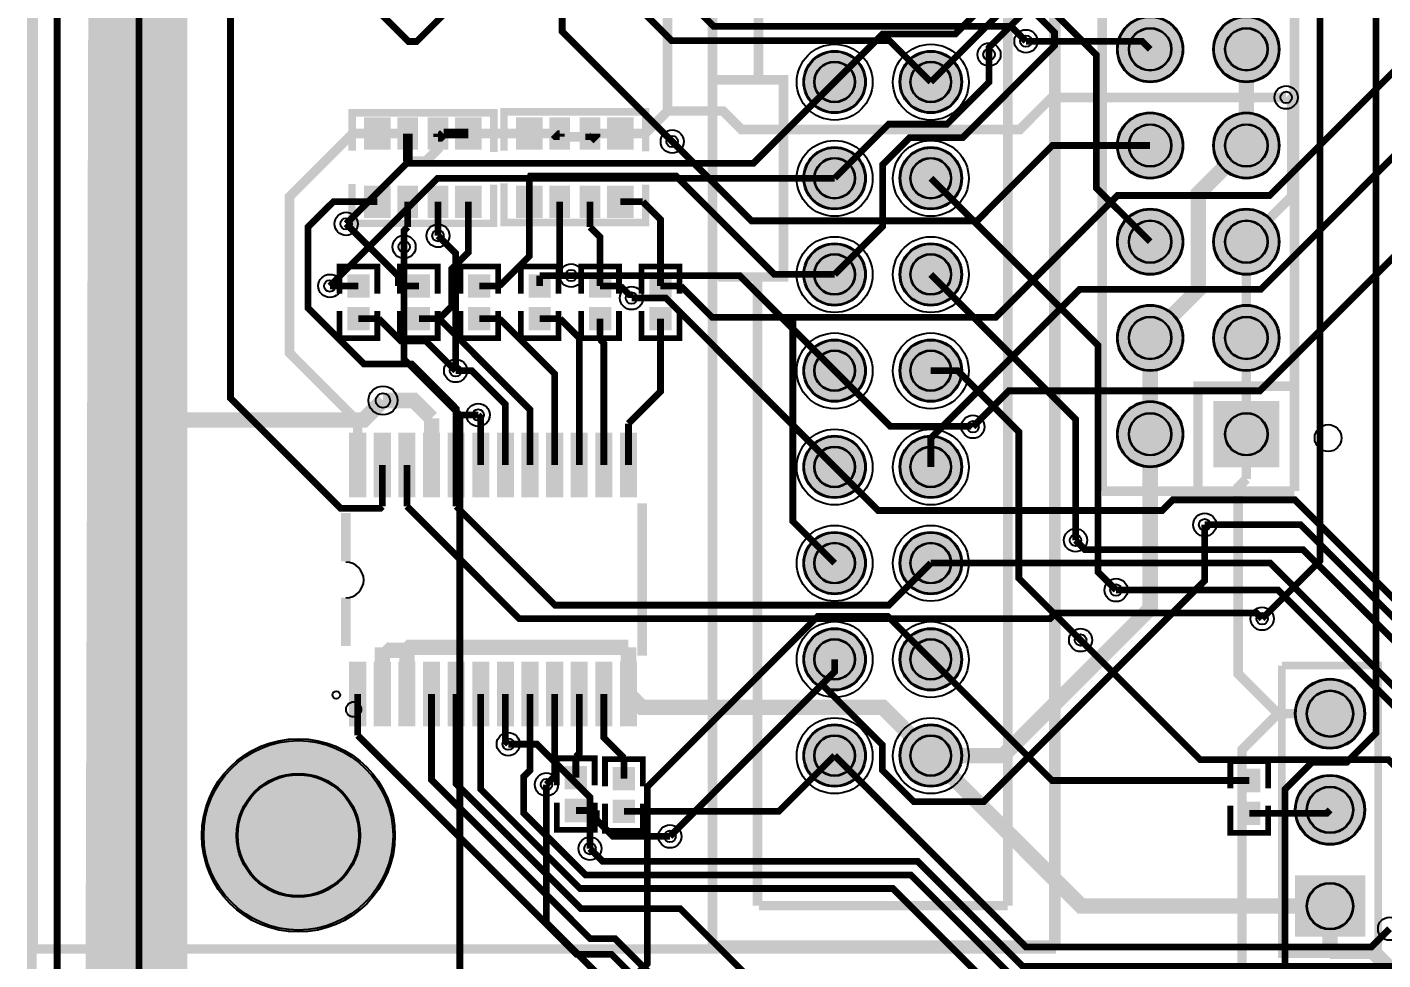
# Model space of a CAD drawing. Header units: millimetres. Extents: x 0 to 210, y -1 to 136.
# Drawn here: x -0.21 to 35.58, y 34.92 to 59.54 of the extents above; entities that cross this region are included whole.
import ezdxf

# ---------------------------------------------------------------- set-up
doc = ezdxf.new("R2010")
doc.units = ezdxf.units.MM
for name, color, linetype, true_color in [('BoardOutLine', 7, 'Continuous', 0xff00ff), ('BottomLayer', 7, 'Continuous', 0x0000ff), ('BottomSolderMaskLayer', 7, 'Continuous', 0xaa00ff), ('Document', 7, 'Continuous', 0xffffff), ('Hole', 7, 'Continuous', 0x222222), ('Multi-Layer', 7, 'Continuous', 0xc0c0c0), ('TopLayer', 7, 'Continuous', 0xff0000), ('TopPasteMaskLayer', 7, 'Continuous', 0x808080), ('TopSilkLayer', 7, 'Continuous', 0xffcc00), ('TopSolderMaskLayer', 7, 'Continuous', 0x800080)]:
    doc.layers.add(name, color=color, linetype=linetype, true_color=true_color)

msp = doc.modelspace()

# ---------------------------------------------------------------- hatches: boundary and pattern name
at = {"layer": 'BottomSolderMaskLayer'}
for points in [[(28.563, 58.953, 1), (30.314, 58.953, 1)], [(31.103, 58.953, 1), (32.854, 58.953, 1)], [(20.282, 58.09, 1), (21.933, 58.09, 1)], [(22.822, 58.09, 1), (24.473, 58.09, 1)], [(28.563, 56.413, 1), (30.314, 56.413, 1)], [(31.103, 56.413, 1), (32.854, 56.413, 1)], [(20.282, 55.55, 1), (21.933, 55.55, 1)], [(22.822, 55.55, 1), (24.473, 55.55, 1)], [(28.563, 53.873, 1), (30.314, 53.873, 1)], [(31.103, 53.873, 1), (32.854, 53.873, 1)], [(20.282, 53.01, 1), (21.933, 53.01, 1)], [(22.822, 53.01, 1), (24.473, 53.01, 1)], [(28.563, 51.333, 1), (30.314, 51.333, 1)], [(31.103, 51.333, 1), (32.854, 51.333, 1)], [(20.282, 50.47, 1), (21.933, 50.47, 1)], [(22.822, 50.47, 1), (24.473, 50.47, 1)], [(28.563, 48.793, 1), (30.314, 48.793, 1)], [(31.103, 47.918), (31.103, 49.669), (32.854, 49.669), (32.854, 47.918)], [(20.282, 47.93, 1), (21.933, 47.93, 1)], [(22.822, 47.93, 1), (24.473, 47.93, 1)], [(20.282, 45.39, 1), (21.933, 45.39, 1)], [(22.822, 45.39, 1), (24.473, 45.39, 1)], [(20.282, 42.85, 1), (21.933, 42.85, 1)], [(22.822, 42.85, 1), (24.473, 42.85, 1)], [(33.263, 41.416, 1), (35.113, 41.416, 1)], [(20.282, 40.31, 1), (21.933, 40.31, 1)], [(22.822, 40.31, 1), (24.473, 40.31, 1)], [(4.399, 38.204, 1), (9.5, 38.204, 1)], [(33.263, 38.876, 1), (35.113, 38.876, 1)], [(33.259, 35.527), (33.259, 37.146), (35.117, 37.146), (35.117, 35.527)]]:
    msp.add_hatch(color=256, dxfattribs=at).paths.add_polyline_path(points)
at = {"layer": 'Multi-Layer'}
for points in [[(28.589, 58.953, 1), (30.289, 58.953, 1)], [(31.129, 58.953, 1), (32.829, 58.953, 1)], [(20.308, 58.09, 1), (21.908, 58.09, 1)], [(22.848, 58.09, 1), (24.448, 58.09, 1)], [(28.589, 56.413, 1), (30.289, 56.413, 1)], [(31.129, 56.413, 1), (32.829, 56.413, 1)], [(20.308, 55.55, 1), (21.908, 55.55, 1)], [(22.848, 55.55, 1), (24.448, 55.55, 1)], [(28.589, 53.873, 1), (30.289, 53.873, 1)], [(31.129, 53.873, 1), (32.829, 53.873, 1)], [(20.308, 53.01, 1), (21.908, 53.01, 1)], [(22.848, 53.01, 1), (24.448, 53.01, 1)], [(28.589, 51.333, 1), (30.289, 51.333, 1)], [(31.129, 51.333, 1), (32.829, 51.333, 1)], [(20.308, 50.47, 1), (21.908, 50.47, 1)], [(22.848, 50.47, 1), (24.448, 50.47, 1)], [(28.589, 48.793, 1), (30.289, 48.793, 1)], [(31.129, 47.944), (31.129, 49.643), (32.829, 49.643), (32.829, 47.944)], [(20.308, 47.93, 1), (21.908, 47.93, 1)], [(22.848, 47.93, 1), (24.448, 47.93, 1)], [(20.308, 45.39, 1), (21.908, 45.39, 1)], [(22.848, 45.39, 1), (24.448, 45.39, 1)], [(20.308, 42.85, 1), (21.908, 42.85, 1)], [(22.848, 42.85, 1), (24.448, 42.85, 1)], [(33.288, 41.416, 1), (35.088, 41.416, 1)], [(20.308, 40.31, 1), (21.908, 40.31, 1)], [(22.848, 40.31, 1), (24.448, 40.31, 1)], [(33.288, 38.876, 1), (35.088, 38.876, 1)], [(33.288, 35.549), (33.288, 37.124), (35.088, 37.124), (35.088, 35.549)]]:
    msp.add_hatch(color=256, dxfattribs=at).paths.add_polyline_path(points)
at = {"layer": 'TopLayer'}
for points in [[(9.361, 56.329), (8.711, 56.329), (8.711, 57.129), (9.361, 57.129)], [(10.086, 56.329), (9.586, 56.329), (9.586, 57.129), (10.086, 57.129)], [(10.886, 56.329), (10.386, 56.329), (10.386, 57.129), (10.886, 57.129)], [(11.761, 56.329), (11.111, 56.329), (11.111, 57.129), (11.761, 57.129)], [(12.725, 57.129), (13.375, 57.129), (13.375, 56.329), (12.725, 56.329)], [(13.599, 57.129), (14.099, 57.129), (14.099, 56.329), (13.599, 56.329)], [(14.399, 57.129), (14.899, 57.129), (14.899, 56.329), (14.399, 56.329)], [(15.124, 57.129), (15.774, 57.129), (15.774, 56.329), (15.124, 56.329)], [(9.361, 54.529), (8.711, 54.529), (8.711, 55.329), (9.361, 55.329)], [(10.086, 54.529), (9.586, 54.529), (9.586, 55.329), (10.086, 55.329)], [(10.886, 54.529), (10.386, 54.529), (10.386, 55.329), (10.886, 55.329)], [(11.761, 54.529), (11.111, 54.529), (11.111, 55.329), (11.761, 55.329)], [(12.725, 55.329), (13.375, 55.329), (13.375, 54.529), (12.725, 54.529)], [(13.599, 55.329), (14.099, 55.329), (14.099, 54.529), (13.599, 54.529)], [(14.399, 55.329), (14.899, 55.329), (14.899, 54.529), (14.399, 54.529)], [(15.124, 55.329), (15.774, 55.329), (15.774, 54.529), (15.124, 54.529)], [(8.804, 52.423), (8.264, 52.423), (8.264, 52.989), (8.804, 52.989)], [(10.4, 52.423), (9.86, 52.423), (9.86, 52.989), (10.4, 52.989)], [(11.995, 52.423), (11.455, 52.423), (11.455, 52.989), (11.995, 52.989)], [(13.59, 52.423), (13.05, 52.423), (13.05, 52.989), (13.59, 52.989)], [(15.185, 52.423), (14.645, 52.423), (14.645, 52.989), (15.185, 52.989)], [(16.78, 52.423), (16.24, 52.423), (16.24, 52.989), (16.78, 52.989)], [(8.804, 52.123), (8.264, 52.123), (8.264, 51.558), (8.804, 51.558)], [(10.4, 52.123), (9.86, 52.123), (9.86, 51.558), (10.4, 51.558)], [(11.995, 52.123), (11.455, 52.123), (11.455, 51.558), (11.995, 51.558)], [(13.59, 52.123), (13.05, 52.123), (13.05, 51.558), (13.59, 51.558)], [(15.185, 52.123), (14.645, 52.123), (14.645, 51.558), (15.185, 51.558)], [(16.78, 52.123), (16.24, 52.123), (16.24, 51.558), (16.78, 51.558)], [(8.315, 48.806), (8.715, 48.806), (8.715, 47.156), (8.315, 47.156)], [(8.965, 48.806), (9.365, 48.806), (9.365, 47.156), (8.965, 47.156)], [(9.615, 48.806), (10.015, 48.806), (10.015, 47.156), (9.615, 47.156)], [(10.265, 48.806), (10.665, 48.806), (10.665, 47.156), (10.265, 47.156)], [(10.915, 48.806), (11.315, 48.806), (11.315, 47.156), (10.915, 47.156)], [(11.565, 48.806), (11.965, 48.806), (11.965, 47.156), (11.565, 47.156)], [(12.215, 48.806), (12.615, 48.806), (12.615, 47.156), (12.215, 47.156)], [(12.865, 48.806), (13.265, 48.806), (13.265, 47.156), (12.865, 47.156)], [(13.515, 48.806), (13.915, 48.806), (13.915, 47.156), (13.515, 47.156)], [(14.165, 48.806), (14.565, 48.806), (14.565, 47.156), (14.165, 47.156)], [(14.815, 48.806), (15.215, 48.806), (15.215, 47.156), (14.815, 47.156)], [(15.465, 48.806), (15.865, 48.806), (15.865, 47.156), (15.465, 47.156)], [(8.315, 42.76), (8.715, 42.76), (8.715, 41.11), (8.315, 41.11)], [(8.965, 42.76), (9.365, 42.76), (9.365, 41.11), (8.965, 41.11)], [(9.615, 42.76), (10.015, 42.76), (10.015, 41.11), (9.615, 41.11)], [(10.265, 42.76), (10.665, 42.76), (10.665, 41.11), (10.265, 41.11)], [(10.915, 42.76), (11.315, 42.76), (11.315, 41.11), (10.915, 41.11)], [(11.565, 42.761), (11.965, 42.761), (11.965, 41.111), (11.565, 41.111)], [(12.215, 42.76), (12.615, 42.76), (12.615, 41.11), (12.215, 41.11)], [(12.865, 42.76), (13.265, 42.76), (13.265, 41.11), (12.865, 41.11)], [(13.515, 42.76), (13.915, 42.76), (13.915, 41.11), (13.515, 41.11)], [(14.165, 42.76), (14.565, 42.76), (14.565, 41.11), (14.165, 41.11)], [(14.815, 42.76), (15.215, 42.76), (15.215, 41.11), (14.815, 41.11)], [(15.465, 42.76), (15.865, 42.76), (15.865, 41.11), (15.465, 41.11)], [(14.545, 39.444), (14.005, 39.444), (14.005, 40.01), (14.545, 40.01)], [(15.815, 39.418), (15.275, 39.418), (15.275, 39.984), (15.815, 39.984)], [(32.325, 39.368), (31.785, 39.368), (31.785, 39.933), (32.325, 39.933)], [(14.545, 39.144), (14.005, 39.144), (14.005, 38.578), (14.545, 38.578)], [(15.815, 39.118), (15.275, 39.118), (15.275, 38.553), (15.815, 38.553)], [(32.325, 39.068), (31.785, 39.068), (31.785, 38.502), (32.325, 38.502)]]:
    msp.add_hatch(color=256, dxfattribs=at).paths.add_polyline_path(points)
at = {"layer": 'TopPasteMaskLayer'}
for points in [[(9.361, 56.329), (8.711, 56.329), (8.711, 57.129), (9.361, 57.129)], [(10.086, 56.329), (9.586, 56.329), (9.586, 57.129), (10.086, 57.129)], [(10.886, 56.329), (10.386, 56.329), (10.386, 57.129), (10.886, 57.129)], [(11.761, 56.329), (11.111, 56.329), (11.111, 57.129), (11.761, 57.129)], [(12.725, 57.129), (13.375, 57.129), (13.375, 56.329), (12.725, 56.329)], [(13.599, 57.129), (14.099, 57.129), (14.099, 56.329), (13.599, 56.329)], [(14.399, 57.129), (14.899, 57.129), (14.899, 56.329), (14.399, 56.329)], [(15.124, 57.129), (15.774, 57.129), (15.774, 56.329), (15.124, 56.329)], [(9.361, 54.529), (8.711, 54.529), (8.711, 55.329), (9.361, 55.329)], [(10.086, 54.529), (9.586, 54.529), (9.586, 55.329), (10.086, 55.329)], [(10.886, 54.529), (10.386, 54.529), (10.386, 55.329), (10.886, 55.329)], [(11.761, 54.529), (11.111, 54.529), (11.111, 55.329), (11.761, 55.329)], [(12.725, 55.329), (13.375, 55.329), (13.375, 54.529), (12.725, 54.529)], [(13.599, 55.329), (14.099, 55.329), (14.099, 54.529), (13.599, 54.529)], [(14.399, 55.329), (14.899, 55.329), (14.899, 54.529), (14.399, 54.529)], [(15.124, 55.329), (15.774, 55.329), (15.774, 54.529), (15.124, 54.529)], [(8.764, 52.408), (8.304, 52.408), (8.264, 52.448), (8.264, 52.949), (8.304, 52.989), (8.764, 52.989), (8.804, 52.949), (8.804, 52.448)], [(10.36, 52.408), (9.9, 52.408), (9.86, 52.448), (9.86, 52.949), (9.9, 52.989), (10.36, 52.989), (10.4, 52.949), (10.4, 52.448)], [(11.955, 52.408), (11.495, 52.408), (11.455, 52.448), (11.455, 52.949), (11.495, 52.989), (11.955, 52.989), (11.995, 52.949), (11.995, 52.448)], [(13.55, 52.408), (13.09, 52.408), (13.05, 52.448), (13.05, 52.949), (13.09, 52.989), (13.55, 52.989), (13.59, 52.949), (13.59, 52.448)], [(15.145, 52.408), (14.685, 52.408), (14.645, 52.448), (14.645, 52.949), (14.685, 52.989), (15.145, 52.989), (15.185, 52.949), (15.185, 52.448)], [(16.74, 52.408), (16.28, 52.408), (16.24, 52.448), (16.24, 52.949), (16.28, 52.989), (16.74, 52.989), (16.78, 52.949), (16.78, 52.448)], [(8.764, 52.138), (8.304, 52.138), (8.264, 52.098), (8.264, 51.598), (8.304, 51.558), (8.764, 51.558), (8.804, 51.598), (8.804, 52.098)], [(10.36, 52.138), (9.9, 52.138), (9.86, 52.098), (9.86, 51.598), (9.9, 51.558), (10.36, 51.558), (10.4, 51.598), (10.4, 52.098)], [(11.955, 52.138), (11.495, 52.138), (11.455, 52.098), (11.455, 51.598), (11.495, 51.558), (11.955, 51.558), (11.995, 51.598), (11.995, 52.098)], [(13.55, 52.138), (13.09, 52.138), (13.05, 52.098), (13.05, 51.598), (13.09, 51.558), (13.55, 51.558), (13.59, 51.598), (13.59, 52.098)], [(15.145, 52.138), (14.685, 52.138), (14.645, 52.098), (14.645, 51.598), (14.685, 51.558), (15.145, 51.558), (15.185, 51.598), (15.185, 52.098)], [(16.74, 52.138), (16.28, 52.138), (16.24, 52.098), (16.24, 51.598), (16.28, 51.558), (16.74, 51.558), (16.78, 51.598), (16.78, 52.098)], [(8.315, 48.806), (8.715, 48.806), (8.715, 47.156), (8.315, 47.156)], [(8.965, 48.806), (9.365, 48.806), (9.365, 47.156), (8.965, 47.156)], [(9.615, 48.806), (10.015, 48.806), (10.015, 47.156), (9.615, 47.156)], [(10.265, 48.806), (10.665, 48.806), (10.665, 47.156), (10.265, 47.156)], [(10.915, 48.806), (11.315, 48.806), (11.315, 47.156), (10.915, 47.156)], [(11.565, 48.806), (11.965, 48.806), (11.965, 47.156), (11.565, 47.156)], [(12.215, 48.806), (12.615, 48.806), (12.615, 47.156), (12.215, 47.156)], [(12.865, 48.806), (13.265, 48.806), (13.265, 47.156), (12.865, 47.156)], [(13.515, 48.806), (13.915, 48.806), (13.915, 47.156), (13.515, 47.156)], [(14.165, 48.806), (14.565, 48.806), (14.565, 47.156), (14.165, 47.156)], [(14.815, 48.806), (15.215, 48.806), (15.215, 47.156), (14.815, 47.156)], [(15.465, 48.806), (15.865, 48.806), (15.865, 47.156), (15.465, 47.156)], [(8.315, 42.76), (8.715, 42.76), (8.715, 41.11), (8.315, 41.11)], [(8.965, 42.76), (9.365, 42.76), (9.365, 41.11), (8.965, 41.11)], [(9.615, 42.76), (10.015, 42.76), (10.015, 41.11), (9.615, 41.11)], [(10.265, 42.76), (10.665, 42.76), (10.665, 41.11), (10.265, 41.11)], [(10.915, 42.76), (11.315, 42.76), (11.315, 41.11), (10.915, 41.11)], [(11.565, 42.761), (11.965, 42.761), (11.965, 41.111), (11.565, 41.111)], [(12.215, 42.76), (12.615, 42.76), (12.615, 41.11), (12.215, 41.11)], [(12.865, 42.76), (13.265, 42.76), (13.265, 41.11), (12.865, 41.11)], [(13.515, 42.76), (13.915, 42.76), (13.915, 41.11), (13.515, 41.11)], [(14.165, 42.76), (14.565, 42.76), (14.565, 41.11), (14.165, 41.11)], [(14.815, 42.76), (15.215, 42.76), (15.215, 41.11), (14.815, 41.11)], [(15.465, 42.76), (15.865, 42.76), (15.865, 41.11), (15.465, 41.11)], [(14.505, 39.429), (14.045, 39.429), (14.005, 39.469), (14.005, 39.97), (14.045, 40.01), (14.505, 40.01), (14.545, 39.97), (14.545, 39.469)], [(15.775, 39.403), (15.315, 39.403), (15.275, 39.443), (15.275, 39.944), (15.315, 39.984), (15.775, 39.984), (15.815, 39.944), (15.815, 39.443)], [(32.285, 39.353), (31.825, 39.353), (31.785, 39.393), (31.785, 39.893), (31.825, 39.933), (32.285, 39.933), (32.325, 39.893), (32.325, 39.393)], [(14.505, 39.159), (14.045, 39.159), (14.005, 39.119), (14.005, 38.618), (14.045, 38.578), (14.505, 38.578), (14.545, 38.618), (14.545, 39.119)], [(15.775, 39.133), (15.315, 39.133), (15.275, 39.093), (15.275, 38.593), (15.315, 38.553), (15.775, 38.553), (15.815, 38.593), (15.815, 39.093)], [(32.285, 39.083), (31.825, 39.083), (31.785, 39.043), (31.785, 38.542), (31.825, 38.502), (32.285, 38.502), (32.325, 38.542), (32.325, 39.043)]]:
    msp.add_hatch(color=256, dxfattribs=at).paths.add_polyline_path(points)
at = {"layer": 'TopSolderMaskLayer'}
for points in [[(28.563, 58.953, 1), (30.314, 58.953, 1)], [(31.103, 58.953, 1), (32.854, 58.953, 1)], [(20.282, 58.09, 1), (21.933, 58.09, 1)], [(22.822, 58.09, 1), (24.473, 58.09, 1)], [(28.563, 56.413, 1), (30.314, 56.413, 1)], [(31.103, 56.413, 1), (32.854, 56.413, 1)], [(9.387, 56.304), (8.686, 56.304), (8.686, 57.155), (9.387, 57.155)], [(10.112, 56.304), (9.561, 56.304), (9.561, 57.155), (10.112, 57.155)], [(10.912, 56.304), (10.361, 56.304), (10.361, 57.155), (10.912, 57.155)], [(11.787, 56.304), (11.086, 56.304), (11.086, 57.155), (11.787, 57.155)], [(12.699, 57.155), (13.4, 57.155), (13.4, 56.304), (12.699, 56.304)], [(13.574, 57.155), (14.125, 57.155), (14.125, 56.304), (13.574, 56.304)], [(14.374, 57.155), (14.925, 57.155), (14.925, 56.304), (14.374, 56.304)], [(15.099, 57.155), (15.8, 57.155), (15.8, 56.304), (15.099, 56.304)], [(20.282, 55.55, 1), (21.933, 55.55, 1)], [(22.822, 55.55, 1), (24.473, 55.55, 1)], [(9.387, 54.504), (8.686, 54.504), (8.686, 55.355), (9.387, 55.355)], [(10.112, 54.504), (9.561, 54.504), (9.561, 55.355), (10.112, 55.355)], [(10.912, 54.504), (10.361, 54.504), (10.361, 55.355), (10.912, 55.355)], [(11.787, 54.504), (11.086, 54.504), (11.086, 55.355), (11.787, 55.355)], [(12.699, 55.355), (13.4, 55.355), (13.4, 54.504), (12.699, 54.504)], [(13.574, 55.355), (14.125, 55.355), (14.125, 54.504), (13.574, 54.504)], [(14.374, 55.355), (14.925, 55.355), (14.925, 54.504), (14.374, 54.504)], [(15.099, 55.355), (15.8, 55.355), (15.8, 54.504), (15.099, 54.504)], [(28.563, 53.873, 1), (30.314, 53.873, 1)], [(31.103, 53.873, 1), (32.854, 53.873, 1)], [(20.282, 53.01, 1), (21.933, 53.01, 1)], [(22.822, 53.01, 1), (24.473, 53.01, 1)], [(8.829, 52.397), (8.24, 52.397), (8.24, 53.016), (8.829, 53.016)], [(10.424, 52.397), (9.835, 52.397), (9.835, 53.016), (10.424, 53.016)], [(12.019, 52.397), (11.43, 52.397), (11.43, 53.016), (12.019, 53.016)], [(13.614, 52.397), (13.026, 52.397), (13.026, 53.016), (13.614, 53.016)], [(15.209, 52.397), (14.621, 52.397), (14.621, 53.016), (15.209, 53.016)], [(16.804, 52.397), (16.216, 52.397), (16.216, 53.016), (16.804, 53.016)], [(8.829, 52.15), (8.24, 52.15), (8.24, 51.531), (8.829, 51.531)], [(10.424, 52.15), (9.835, 52.15), (9.835, 51.531), (10.424, 51.531)], [(12.019, 52.15), (11.43, 52.15), (11.43, 51.531), (12.019, 51.531)], [(13.614, 52.15), (13.026, 52.15), (13.026, 51.531), (13.614, 51.531)], [(15.209, 52.15), (14.621, 52.15), (14.621, 51.531), (15.209, 51.531)], [(16.804, 52.15), (16.216, 52.15), (16.216, 51.531), (16.804, 51.531)], [(28.563, 51.333, 1), (30.314, 51.333, 1)], [(31.103, 51.333, 1), (32.854, 51.333, 1)], [(20.282, 50.47, 1), (21.933, 50.47, 1)], [(22.822, 50.47, 1), (24.473, 50.47, 1)], [(28.563, 48.793, 1), (30.314, 48.793, 1)], [(31.103, 47.918), (31.103, 49.669), (32.854, 49.669), (32.854, 47.918)], [(8.29, 48.831), (8.741, 48.831), (8.741, 47.13), (8.29, 47.13)], [(8.94, 48.831), (9.391, 48.831), (9.391, 47.13), (8.94, 47.13)], [(9.59, 48.831), (10.041, 48.831), (10.041, 47.13), (9.59, 47.13)], [(10.24, 48.831), (10.691, 48.831), (10.691, 47.13), (10.24, 47.13)], [(10.89, 48.831), (11.341, 48.831), (11.341, 47.13), (10.89, 47.13)], [(11.54, 48.831), (11.991, 48.831), (11.991, 47.13), (11.54, 47.13)], [(12.19, 48.831), (12.641, 48.831), (12.641, 47.13), (12.19, 47.13)], [(12.84, 48.831), (13.291, 48.831), (13.291, 47.13), (12.84, 47.13)], [(13.49, 48.831), (13.941, 48.831), (13.941, 47.13), (13.49, 47.13)], [(14.14, 48.831), (14.591, 48.831), (14.591, 47.13), (14.14, 47.13)], [(14.79, 48.831), (15.241, 48.831), (15.241, 47.13), (14.79, 47.13)], [(15.44, 48.831), (15.891, 48.831), (15.891, 47.13), (15.44, 47.13)], [(20.282, 47.93, 1), (21.933, 47.93, 1)], [(22.822, 47.93, 1), (24.473, 47.93, 1)], [(20.282, 45.39, 1), (21.933, 45.39, 1)], [(22.822, 45.39, 1), (24.473, 45.39, 1)], [(20.282, 42.85, 1), (21.933, 42.85, 1)], [(22.822, 42.85, 1), (24.473, 42.85, 1)], [(8.29, 42.786), (8.741, 42.786), (8.741, 41.085), (8.29, 41.085)], [(8.94, 42.786), (9.391, 42.786), (9.391, 41.085), (8.94, 41.085)], [(9.59, 42.786), (10.041, 42.786), (10.041, 41.085), (9.59, 41.085)], [(10.24, 42.786), (10.691, 42.786), (10.691, 41.085), (10.24, 41.085)], [(10.89, 42.786), (11.341, 42.786), (11.341, 41.085), (10.89, 41.085)], [(11.54, 42.786), (11.991, 42.786), (11.991, 41.085), (11.54, 41.085)], [(12.19, 42.786), (12.641, 42.786), (12.641, 41.085), (12.19, 41.085)], [(12.84, 42.786), (13.291, 42.786), (13.291, 41.085), (12.84, 41.085)], [(13.49, 42.786), (13.941, 42.786), (13.941, 41.085), (13.49, 41.085)], [(14.14, 42.786), (14.591, 42.786), (14.591, 41.085), (14.14, 41.085)], [(14.79, 42.786), (15.241, 42.786), (15.241, 41.085), (14.79, 41.085)], [(15.44, 42.786), (15.891, 42.786), (15.891, 41.085), (15.44, 41.085)], [(33.263, 41.416, 1), (35.113, 41.416, 1)], [(20.282, 40.31, 1), (21.933, 40.31, 1)], [(22.822, 40.31, 1), (24.473, 40.31, 1)], [(4.399, 38.204, 1), (9.5, 38.204, 1)], [(14.569, 39.417), (13.981, 39.417), (13.981, 40.036), (14.569, 40.036)], [(15.839, 39.392), (15.251, 39.392), (15.251, 40.011), (15.839, 40.011)], [(32.349, 39.341), (31.761, 39.341), (31.761, 39.96), (32.349, 39.96)], [(33.263, 38.876, 1), (35.113, 38.876, 1)], [(14.569, 39.17), (13.981, 39.17), (13.981, 38.552), (14.569, 38.552)], [(15.839, 39.145), (15.251, 39.145), (15.251, 38.526), (15.839, 38.526)], [(32.349, 39.094), (31.761, 39.094), (31.761, 38.475), (32.349, 38.475)], [(33.259, 35.527), (33.259, 37.146), (35.117, 37.146), (35.117, 35.527)]]:
    msp.add_hatch(color=256, dxfattribs=at).paths.add_polyline_path(points)

# ---------------------------------------------------------------- linework, layer by layer
at = {"layer": 'BoardOutLine', "const_width": 0.254}
msp.add_lwpolyline([(-0.086, 135.625), (209.914, 135.625), (209.914, -0.375), (-0.086, -0.375), (-0.086, 135.625)], close=True, dxfattribs=at)
at = {"layer": 'BottomLayer'}
for points, const_width in [([(8.686, 11.241), (3.911, 11.241), (2.54, 12.613), (2.717, 76.545), (4.663, 78.488)], 2.54), ([(2.641, 49.165), (2.717, 76.545), (4.663, 78.488), (3.678, 79.473)], 0.406), ([(26.152, 61.633), (25.485, 62.3), (25.104, 62.3), (24.645, 61.842), (24.645, 61.367), (24.981, 61.031), (25.279, 61.031), (26.914, 59.396), (26.914, 59.048), (24.485, 56.619), (23.09, 56.619), (22.378, 55.907), (22.378, 54.28), (21.108, 53.01)], 0.178), ([(13.915, 61.582), (13.915, 59.424), (16.82, 56.518)], 0.178), ([(26.16, 59.166), (25.765, 59.561), (17.91, 59.561), (15.678, 61.793)], 0.178), ([(25.218, 61.604), (28.017, 58.805), (28.017, 55.295), (29.439, 53.874)], 0.178), ([(31.979, 61.494), (31.979, 58.954)], 0.406), ([(34.772, 31.307), (34.772, 32.422), (32.996, 34.199), (32.996, 39.414), (33.711, 40.13), (34.628, 40.13), (35.402, 40.905), (35.402, 61.669)], 0.178), ([(33.921, 61.359), (33.921, 45.448), (32.396, 43.922)], 0.178), ([(23.648, 58.09), (22.557, 59.181), (16.804, 59.181), (15.324, 60.661)], 0.178), ([(31.979, 58.954), (31.979, 56.414)], 0.406), ([(25.185, 58.814), (25.185, 58.088), (24.073, 56.976), (22.534, 56.976), (21.108, 55.55)], 0.178), ([(21.108, 58.09), (18.962, 55.945), (9.81, 55.945), (8.211, 54.346)], 0.178), ([(31.979, 53.874), (33.183, 55.078), (33.183, 57.529), (33.029, 57.684)], 0.254), ([(29.439, 51.334), (30.709, 52.604), (30.709, 55.144), (31.979, 56.414)], 0.406), ([(21.108, 55.55), (10.624, 55.55), (7.78, 52.706)], 0.178), ([(28.538, 44.68), (28.059, 45.159), (28.059, 51.139), (23.648, 55.55)], 0.178), ([(11.101, 50.468), (11.101, 53.568), (10.636, 54.033)], 0.178), ([(11.213, 49.3), (9.741, 50.772), (9.741, 53.738)], 0.178), ([(31.979, 53.874), (31.979, 51.334)], 0.254), ([(14.15, 52.981), (18.597, 52.981), (21.108, 50.47)], 0.178), ([(23.648, 53.01), (27.469, 49.188), (27.469, 45.993)], 0.178), ([(21.108, 47.93), (16.651, 52.387), (15.745, 52.387)], 0.178), ([(29.439, 51.334), (29.439, 48.794)], 0.406), ([(31.979, 51.334), (31.979, 48.794)], 0.254), ([(21.108, 50.47), (22.579, 48.999), (24.751, 48.999), (24.76, 48.99)], 0.178), ([(27.602, 43.36), (25.971, 44.99), (25.971, 48.855), (24.356, 50.47), (23.648, 50.47)], 0.178), ([(2.641, 49.165), (8.665, 49.165), (9.182, 49.682)], 0.406), ([(8.686, 11.241), (3.911, 11.241), (2.54, 12.613), (2.641, 49.165)], 0.406), ([(11.213, 49.3), (11.213, 28.145), (12.019, 27.339), (12.452, 27.339)], 0.178), ([(11.697, 49.3), (11.213, 49.3)], 0.178), ([(23.648, 40.31), (25.558, 40.31), (29.439, 44.191), (29.439, 48.794)], 0.406), ([(31.979, 48.794), (31.979, 47.613)], 0.254), ([(31.979, 47.613), (31.76, 47.395), (31.76, 42.469), (32.813, 41.416)], 0.254), ([(20.772, 42.189), (22.366, 40.595), (22.366, 39.925), (23.2, 39.091), (25.039, 39.091), (30.88, 44.931), (30.88, 46.404)], 0.178), ([(12.268, 31.307), (12.654, 31.307), (16.163, 34.816), (16.163, 39.485), (20.663, 43.985), (22.513, 43.985), (23.648, 42.85)], 0.178), ([(21.108, 42.85), (21.108, 42.524), (20.772, 42.189)], 0.178), ([(20.772, 42.189), (16.76, 38.176)], 0.178), ([(32.813, 41.416), (31.864, 40.468), (31.864, 34.737)], 0.254), ([(34.188, 41.416), (32.813, 41.416)], 0.254), ([(14.649, 37.854), (14.649, 39.206), (13.243, 40.612), (12.492, 40.612)], 0.178), ([(13.499, 39.545), (13.499, 35.899), (14.967, 34.431)], 0.178), ([(34.188, 36.336), (34.188, 35.142)], 0.406), ([(37.312, 31.307), (37.312, 33.144), (35.314, 35.142), (34.188, 35.142)], 0.406)]:
    msp.add_lwpolyline(points, dxfattribs=dict(at, const_width=const_width))
at = {"layer": 'BottomSolderMaskLayer'}
for centre, radius in [((29.439, 58.953), 0.875), ((31.979, 58.953), 0.875), ((29.439, 58.954), 0.566), ((31.979, 58.954), 0.566), ((21.108, 58.09), 0.825), ((23.648, 58.09), 0.825), ((21.107, 58.09), 0.542), ((23.647, 58.09), 0.542), ((29.439, 56.413), 0.875), ((31.979, 56.413), 0.875), ((29.439, 56.414), 0.566), ((31.979, 56.414), 0.566), ((21.108, 55.55), 0.825), ((23.648, 55.55), 0.825), ((21.107, 55.55), 0.542), ((23.647, 55.55), 0.542), ((29.439, 53.873), 0.875), ((29.439, 53.874), 0.566), ((31.979, 53.873), 0.875), ((31.979, 53.874), 0.566), ((21.108, 53.01), 0.825), ((23.648, 53.01), 0.825), ((21.107, 53.01), 0.542), ((23.647, 53.01), 0.542), ((29.439, 51.333), 0.875), ((31.979, 51.333), 0.875), ((29.439, 51.334), 0.566), ((31.979, 51.334), 0.566), ((21.108, 50.47), 0.825), ((23.648, 50.47), 0.825), ((21.107, 50.47), 0.542), ((23.647, 50.47), 0.542), ((29.439, 48.793), 0.875), ((29.439, 48.793), 0.566), ((31.979, 48.793), 0.566), ((21.108, 47.93), 0.825), ((23.648, 47.93), 0.825), ((21.107, 47.93), 0.542), ((23.647, 47.93), 0.542), ((21.108, 45.39), 0.825), ((23.648, 45.39), 0.825), ((21.107, 45.39), 0.542), ((23.647, 45.39), 0.542), ((21.108, 42.85), 0.825), ((23.648, 42.85), 0.825), ((21.107, 42.85), 0.542), ((23.647, 42.85), 0.542), ((34.188, 41.416), 0.925), ((34.188, 41.416), 0.617), ((21.108, 40.31), 0.825), ((21.107, 40.31), 0.542), ((23.648, 40.31), 0.825), ((23.647, 40.31), 0.542), ((6.949, 38.204), 2.551), ((6.948, 38.204), 1.633), ((34.188, 38.876), 0.925), ((34.188, 38.876), 0.617), ((34.188, 36.336), 0.619)]:
    msp.add_circle(centre, radius, dxfattribs=at)
at = {"layer": 'Document'}
msp.add_circle((8.408, 41.529), 0.2, dxfattribs=at)
at = {"layer": 'Hole'}
for centre, radius in [((26.16, 59.166), 0.152), ((25.185, 58.814), 0.152), ((33.029, 57.683), 0.152), ((16.82, 56.518), 0.152), ((8.211, 54.345), 0.152), ((10.636, 54.033), 0.152), ((9.741, 53.738), 0.152), ((14.15, 52.981), 0.152), ((7.78, 52.706), 0.152), ((15.745, 52.387), 0.152), ((11.101, 50.468), 0.152), ((9.182, 49.682), 0.191), ((11.697, 49.3), 0.152), ((24.76, 48.99), 0.152), ((30.88, 46.404), 0.152), ((27.469, 45.993), 0.152), ((28.538, 44.679), 0.152), ((32.396, 43.922), 0.152), ((27.602, 43.36), 0.152), ((12.492, 40.612), 0.152), ((13.499, 39.545), 0.152), ((16.76, 38.176), 0.152), ((14.649, 37.854), 0.152)]:
    msp.add_circle(centre, radius, dxfattribs=at)
at = {"layer": 'Multi-Layer'}
for centre, radius in [((29.439, 58.953), 0.85), ((31.979, 58.953), 0.85), ((26.16, 59.166), 0.305), ((29.439, 58.954), 0.55), ((31.979, 58.954), 0.55), ((25.185, 58.814), 0.305), ((21.108, 58.09), 0.8), ((23.648, 58.09), 0.8), ((21.107, 58.09), 0.525), ((23.647, 58.09), 0.525), ((33.029, 57.683), 0.305), ((29.439, 56.413), 0.85), ((29.439, 56.414), 0.55), ((31.979, 56.413), 0.85), ((31.979, 56.414), 0.55), ((16.82, 56.518), 0.305), ((21.108, 55.55), 0.8), ((23.648, 55.55), 0.8), ((21.107, 55.55), 0.525), ((23.647, 55.55), 0.525), ((8.211, 54.345), 0.305), ((29.439, 53.873), 0.85), ((29.439, 53.874), 0.55), ((31.979, 53.873), 0.85), ((31.979, 53.874), 0.55), ((10.636, 54.033), 0.305), ((9.741, 53.738), 0.305), ((21.108, 53.01), 0.8), ((23.648, 53.01), 0.8), ((21.107, 53.01), 0.525), ((23.647, 53.01), 0.525), ((7.78, 52.706), 0.305), ((14.15, 52.981), 0.305), ((15.745, 52.387), 0.305), ((29.439, 51.333), 0.85), ((31.979, 51.333), 0.85), ((29.439, 51.334), 0.55), ((31.979, 51.334), 0.55), ((21.108, 50.47), 0.8), ((23.648, 50.47), 0.8), ((21.107, 50.47), 0.525), ((23.647, 50.47), 0.525), ((11.101, 50.468), 0.305), ((9.182, 49.682), 0.381), ((11.697, 49.3), 0.305), ((29.439, 48.793), 0.85), ((24.76, 48.99), 0.305), ((29.439, 48.793), 0.55), ((31.979, 48.793), 0.55), ((21.108, 47.93), 0.8), ((23.648, 47.93), 0.8), ((21.107, 47.93), 0.525), ((23.647, 47.93), 0.525), ((30.88, 46.404), 0.305), ((21.108, 45.39), 0.8), ((23.648, 45.39), 0.8), ((27.469, 45.993), 0.305), ((21.107, 45.39), 0.525), ((23.647, 45.39), 0.525), ((28.538, 44.679), 0.305), ((32.396, 43.922), 0.305), ((21.108, 42.85), 0.8), ((21.107, 42.85), 0.525), ((23.648, 42.85), 0.8), ((23.647, 42.85), 0.525), ((27.602, 43.36), 0.305), ((34.188, 41.416), 0.9), ((34.188, 41.416), 0.6), ((12.492, 40.612), 0.305), ((21.108, 40.31), 0.8), ((21.107, 40.31), 0.525), ((23.648, 40.31), 0.8), ((23.647, 40.31), 0.525), ((6.949, 38.204), 2.5), ((6.948, 38.204), 1.6), ((13.499, 39.545), 0.305), ((34.188, 38.876), 0.9), ((34.188, 38.876), 0.6), ((16.76, 38.176), 0.305), ((14.649, 37.854), 0.305), ((34.188, 36.336), 0.6), ((35.76, 35.738), 0.305)]:
    msp.add_circle(centre, radius, dxfattribs=at)
at = {"layer": 'TopLayer'}
for points, const_width in [([(9.165, 46.889), (9.115, 46.839), (8.064, 46.839), (5.158, 49.745), (5.158, 69.918), (4.172, 70.904), (4.172, 74.108), (12.173, 82.109), (51.161, 82.109)], 0.178), ([(18.173, 80.065), (17.732, 80.065), (9.817, 72.15), (9.817, 70.692), (9.17, 70.045), (9.17, 59.843), (9.854, 59.159), (10.073, 59.159), (10.993, 60.079)], 0.178), ([(20.004, 51.88), (25.362, 51.88), (28.575, 55.093), (32.595, 55.093), (39.461, 61.959), (39.461, 62.095), (40.89, 63.523), (73.315, 63.523), (73.949, 64.157), (81.584, 64.157), (82.732, 65.305), (89.437, 65.305), (90.78, 66.648), (90.78, 68.056), (92.05, 69.326), (92.05, 69.952)], 0.178), ([(67.818, 69.952), (66.548, 68.682), (64.637, 68.682), (64.009, 68.053), (64.009, 66.846), (61.826, 64.663), (46.811, 64.663), (46.673, 64.8), (40.175, 64.8), (38.275, 62.9), (28.889, 62.9), (26.443, 60.454), (26.011, 60.454), (23.648, 58.09)], 0.178), ([(4.565, 68.236), (4.107, 67.778), (0.889, 67.778), (0.58, 67.469), (0.58, 11.154), (6.377, 5.356), (128.02, 5.356), (148.853, 26.189), (148.853, 30.346), (145.887, 33.313), (140.172, 33.313), (139.396, 32.537), (139.396, 31.59), (138.642, 30.836), (136.423, 30.836), (133.238, 27.651), (124.396, 27.651), (123.723, 28.324), (123.723, 32.46), (127.966, 36.703)], 0.178), ([(127.33, 6.898), (7.061, 6.898), (2.743, 11.216), (2.743, 60.706), (2.743, 60.706), (2.743, 65.329)], 2.54), ([(13.35, 6.898), (7.061, 6.898), (2.743, 11.216), (2.743, 60.706), (2.743, 60.706), (2.743, 65.329)], 0.178), ([(25.185, 58.814), (25.185, 59.002), (26.278, 60.096), (37.092, 60.096), (39.104, 62.108), (39.104, 62.372), (40.85, 64.118), (43.575, 64.118)], 0.178), ([(21.108, 58.09), (22.378, 59.36), (24.298, 59.36), (25.749, 60.811), (26.295, 60.811), (29.054, 63.571), (31.237, 63.571)], 0.178), ([(16.249, 63.067), (16.249, 62.334), (16.699, 61.884), (16.699, 57.324)], 0.254), ([(70.358, 59.868), (69.028, 61.198), (39.233, 61.198), (36.057, 58.022), (36.057, 56.314), (32.364, 52.62), (27.58, 52.62), (23.648, 48.688), (23.648, 47.93)], 0.178), ([(26.16, 59.166), (29.226, 59.166), (29.439, 58.954)], 0.178), ([(33.029, 57.684), (26.842, 57.684), (25.992, 56.833), (18.655, 56.833), (18.164, 57.324), (16.699, 57.324)], 0.254), ([(16.699, 57.324), (16.105, 56.729)], 0.254), ([(8.515, 49.136), (6.717, 50.935), (6.717, 55.065), (8.381, 56.729)], 0.254), ([(9.036, 56.729), (8.381, 56.729)], 0.254), ([(9.036, 56.729), (9.692, 56.729)], 0.254), ([(9.836, 56.364), (9.692, 56.509), (9.692, 56.729)], 0.254), ([(9.836, 56.729), (9.836, 56.364)], 0.254), ([(10.636, 56.638), (10.636, 56.318), (10.317, 55.999), (9.836, 55.999)], 0.254), ([(10.636, 56.729), (10.636, 56.638)], 0.254), ([(10.636, 56.638), (10.689, 56.638), (10.781, 56.729)], 0.254), ([(11.109, 56.729), (10.781, 56.729)], 0.254), ([(11.109, 56.729), (11.436, 56.729)], 0.254), ([(11.436, 56.729), (13.05, 56.729)], 0.254), ([(13.05, 56.729), (13.705, 56.729)], 0.254), ([(13.85, 56.687), (13.747, 56.687), (13.705, 56.729)], 0.254), ([(13.85, 56.729), (13.85, 56.687)], 0.254), ([(13.85, 56.687), (13.85, 56.645)], 0.254), ([(14.65, 56.645), (13.85, 56.645)], 0.254), ([(14.65, 56.56), (14.794, 56.704), (14.794, 56.729)], 0.254), ([(14.65, 56.729), (14.65, 56.645)], 0.254), ([(14.65, 56.645), (14.65, 56.56)], 0.254), ([(15.449, 56.729), (14.794, 56.729)], 0.254), ([(15.449, 56.729), (16.105, 56.729)], 0.254), ([(29.439, 56.414), (26.857, 56.414), (24.87, 54.426), (18.912, 54.426), (16.82, 56.518)], 0.178), ([(9.836, 56.364), (9.836, 55.999)], 0.254), ([(21.108, 47.93), (22.259, 46.779), (29.757, 46.779), (30.038, 47.06), (33.259, 47.06), (37.18, 43.139), (60.934, 43.139), (73.829, 56.034)], 0.178), ([(24.76, 48.99), (25.708, 49.938), (32.335, 49.938), (36.415, 54.018), (36.415, 55.363), (37.085, 56.033), (38.377, 56.033), (38.412, 55.998)], 0.178), ([(21.108, 53.01), (19.517, 53.01), (16.92, 55.607), (13.06, 55.607), (13.05, 55.596)], 0.178), ([(13.05, 54.929), (13.05, 55.596)], 0.178), ([(8.444, 54.929), (7.873, 54.929), (7.206, 54.263), (7.206, 52.119), (8.678, 50.648), (9.937, 50.648), (11.115, 49.469), (11.115, 47.981)], 0.178), ([(9.036, 54.929), (8.444, 54.929)], 0.178), ([(9.836, 54.929), (9.836, 54.262)], 0.178), ([(10.636, 54.033), (10.636, 54.929)], 0.178), ([(10.667, 51.841), (10.997, 52.171), (10.997, 53.154), (11.436, 53.594), (11.436, 54.929)], 0.178), ([(13.05, 54.929), (13.05, 53.494), (12.262, 52.706)], 0.178), ([(13.85, 54.929), (13.85, 54.262)], 0.178), ([(14.65, 54.929), (14.65, 54.262)], 0.178), ([(15.449, 54.929), (16.041, 54.929)], 0.178), ([(16.51, 53.256), (16.51, 54.461), (16.041, 54.929)], 0.178), ([(74.274, 54.852), (62.146, 42.725), (37.089, 42.725), (33.409, 46.404), (30.88, 46.404)], 0.178), ([(8.211, 54.346), (9.593, 52.964), (9.593, 52.706)], 0.178), ([(9.741, 53.738), (9.741, 54.167), (9.836, 54.262)], 0.178), ([(13.85, 54.262), (13.85, 52.981)], 0.178), ([(14.65, 54.262), (14.915, 53.997), (14.915, 52.706)], 0.178), ([(16.51, 52.706), (16.51, 53.256)], 0.178), ([(13.32, 52.706), (13.32, 52.981)], 0.178), ([(13.32, 52.981), (13.85, 52.981)], 0.178), ([(13.85, 52.981), (14.15, 52.981)], 0.178), ([(7.998, 52.706), (7.78, 52.706)], 0.178), ([(8.535, 52.706), (7.998, 52.706)], 0.178), ([(10.13, 52.706), (9.593, 52.706)], 0.178), ([(11.725, 52.706), (12.262, 52.706)], 0.178), ([(14.915, 52.706), (15.452, 52.706)], 0.178), ([(15.452, 52.706), (15.745, 52.413), (15.745, 52.387)], 0.178), ([(16.51, 52.706), (17.047, 52.706)], 0.178), ([(17.047, 52.706), (17.873, 51.88), (20.004, 51.88)], 0.178), ([(8.535, 51.841), (9.072, 51.841)], 0.178), ([(9.072, 51.841), (9.662, 51.25), (10.319, 51.25), (11.101, 50.468)], 0.178), ([(10.13, 51.841), (10.667, 51.841)], 0.178), ([(13.065, 47.981), (13.065, 49.442), (10.667, 51.841)], 0.178), ([(11.725, 51.841), (12.262, 51.841)], 0.178), ([(13.715, 47.981), (13.715, 50.387), (12.262, 51.841)], 0.178), ([(13.32, 51.84), (13.857, 51.84)], 0.178), ([(14.365, 47.981), (14.365, 51.332), (13.857, 51.84)], 0.178), ([(14.915, 51.841), (14.915, 51.291)], 0.178), ([(15.665, 49.073), (16.51, 49.917), (16.51, 51.841)], 0.178), ([(21.108, 45.39), (20.004, 46.494), (20.004, 51.88)], 0.178), ([(15.015, 47.981), (15.015, 51.191), (14.915, 51.291)], 0.178), ([(12.415, 49.073), (12.415, 49.58), (11.528, 50.468), (11.101, 50.468)], 0.178), ([(9.182, 49.682), (9.996, 49.682), (10.465, 49.212)], 0.406), ([(10.465, 47.981), (10.465, 49.212)], 0.406), ([(8.515, 47.981), (8.515, 49.136)], 0.254), ([(11.765, 49.073), (11.765, 49.231), (11.697, 49.3)], 0.178), ([(11.765, 47.981), (11.765, 49.073)], 0.178), ([(12.415, 47.981), (12.415, 49.073)], 0.178), ([(15.665, 47.981), (15.665, 49.073)], 0.178), ([(73.594, 49.185), (66.777, 42.367), (36.851, 42.367), (33.47, 45.748), (27.715, 45.748), (27.469, 45.993)], 0.178), ([(9.165, 47.981), (9.165, 46.889)], 0.178), ([(9.815, 47.981), (9.815, 46.889)], 0.178), ([(11.115, 47.981), (11.115, 46.889)], 0.178), ([(32.396, 43.922), (32.247, 44.071), (26.943, 44.071), (26.794, 43.922), (12.782, 43.922), (9.815, 46.889)], 0.178), ([(23.648, 45.39), (22.537, 44.28), (13.725, 44.28), (11.115, 46.889)], 0.178), ([(75.235, 37.657), (74.116, 36.539), (41.463, 36.539), (32.611, 45.39), (23.648, 45.39)], 0.178), ([(100.839, 34.261), (100.106, 34.995), (91.866, 34.995), (91.134, 35.726), (41.769, 35.726), (32.816, 44.68), (28.538, 44.68)], 0.178), ([(9.165, 41.936), (9.165, 43.167)], 0.406), ([(9.165, 43.167), (9.248, 43.085), (9.815, 43.085)], 0.406), ([(15.665, 43.167), (9.898, 43.167), (9.815, 43.085)], 0.406), ([(15.665, 41.936), (15.665, 43.167)], 0.406), ([(99.432, 34.421), (86.609, 34.421), (86.132, 34.899), (41.032, 34.899), (35.728, 40.202), (30.76, 40.202), (27.602, 43.36)], 0.178), ([(9.815, 43.085), (9.815, 41.936)], 0.406), ([(23.648, 42.85), (26.847, 39.651), (31.518, 39.651)], 0.178), ([(8.515, 41.936), (8.515, 40.844)], 0.178), ([(24.188, 33.482), (17.304, 33.482), (15.306, 35.479), (14.653, 35.479), (10.465, 39.667), (10.465, 41.936)], 0.178), ([(11.115, 41.936), (11.115, 39.565), (14.414, 36.266), (17.032, 36.266), (19.208, 34.09)], 0.178), ([(11.765, 41.936), (11.765, 40.844)], 0.178), ([(12.415, 41.936), (12.415, 40.688), (12.492, 40.612)], 0.178), ([(13.065, 41.936), (13.065, 39.923), (12.9, 39.758), (12.9, 38.791), (14.533, 37.159), (23.119, 37.159), (26.882, 33.395), (38.285, 33.395), (38.771, 33.88), (83.893, 33.88)], 0.178), ([(13.715, 41.936), (13.715, 39.762), (13.499, 39.545)], 0.178), ([(14.365, 41.936), (14.365, 40.367), (14.275, 40.277)], 0.178), ([(15.015, 41.936), (15.015, 40.781), (15.545, 40.251)], 0.178), ([(23.648, 40.31), (22.378, 41.58), (16.021, 41.58), (15.665, 41.936)], 0.406), ([(93.74, 33.735), (93.018, 33.013), (80.11, 33.013), (79.908, 33.216), (58.09, 33.216), (57.772, 32.898), (17.382, 32.898), (15.217, 35.063), (14.296, 35.063), (8.515, 40.844)], 0.178), ([(25.348, 34.098), (22.645, 36.801), (14.385, 36.801), (11.765, 39.42), (11.765, 40.844)], 0.178), ([(32.882, 36.336), (27.621, 36.336), (23.648, 40.31)], 0.406), ([(14.275, 39.727), (14.275, 40.277)], 0.178), ([(21.108, 40.31), (19.633, 38.836), (15.545, 38.836)], 0.178), ([(15.545, 39.701), (15.545, 40.251)], 0.178), ([(35.76, 35.738), (35.279, 35.256), (26.161, 35.256), (21.108, 40.31)], 0.178), ([(32.055, 39.651), (31.518, 39.651)], 0.178), ([(14.275, 38.861), (14.812, 38.861)], 0.178), ([(16.76, 38.176), (15.257, 38.176), (14.812, 38.622), (14.812, 38.861)], 0.178), ([(32.055, 38.785), (34.097, 38.785), (34.188, 38.876)], 0.178), ([(36.77, 34.743), (26.079, 34.743), (23.305, 37.516), (14.986, 37.516), (14.649, 37.854)], 0.178), ([(34.188, 36.336), (32.882, 36.336)], 0.406)]:
    msp.add_lwpolyline(points, dxfattribs=dict(at, const_width=const_width))
at = {"layer": 'TopSilkLayer'}
for points, const_width in [([(-0.051, 75.884), (-0.051, 35.204), (26.949, 35.204)], 0.254), ([(17.882, 75.794), (17.882, 35.305)], 0.254), ([(26.899, 75.795), (26.899, 35.305)], 0.254), ([(26.949, 35.204), (26.949, 75.884)], 0.254), ([(19.101, 74.727), (19.101, 61.976), (19.101, 58.15)], 0.254), ([(25.679, 74.752), (25.679, 36.348)], 0.254), ([(28.169, 47.293), (28.169, 62.994)], 0.254), ([(33.249, 47.293), (33.249, 62.994)], 0.254), ([(19.73, 58.15), (19.755, 58.15), (19.755, 52.943), (17.977, 52.943), (17.952, 52.918)], 0.254), ([(19.755, 58.15), (17.977, 58.15)], 0.254), ([(8.367, 56.279), (8.367, 57.279), (12.107, 57.279), (12.107, 56.239)], 0.2), ([(12.379, 56.279), (12.379, 57.299), (16.119, 57.299), (16.119, 56.259)], 0.2), ([(12.106, 55.379), (12.106, 54.36), (8.366, 54.359), (8.366, 55.4)], 0.2), ([(16.119, 55.379), (16.119, 54.38), (12.379, 54.379), (12.379, 55.419)], 0.2), ([(9.033, 52.5), (9.033, 53.218), (8.036, 53.218), (8.036, 52.5)], 0.152), ([(10.628, 52.5), (10.628, 53.218), (9.631, 53.218), (9.631, 52.5)], 0.152), ([(12.223, 52.499), (12.223, 53.218), (11.226, 53.218), (11.226, 52.499)], 0.152), ([(13.818, 52.499), (13.818, 53.218), (12.821, 53.218), (12.821, 52.499)], 0.152), ([(15.414, 52.5), (15.414, 53.218), (14.416, 53.218), (14.416, 52.5)], 0.152), ([(17.009, 52.5), (17.009, 53.218), (16.011, 53.218), (16.011, 52.5)], 0.152), ([(19.075, 52.943), (19.075, 41.3), (19.075, 36.348)], 0.254), ([(9.033, 52.047), (9.033, 51.329), (8.036, 51.329), (8.036, 52.047)], 0.152), ([(10.628, 52.047), (10.628, 51.329), (9.631, 51.329), (9.631, 52.047)], 0.152), ([(12.223, 52.047), (12.223, 51.329), (11.226, 51.329), (11.226, 52.047)], 0.152), ([(13.818, 52.047), (13.818, 51.329), (12.821, 51.329), (12.821, 52.047)], 0.152), ([(15.414, 52.047), (15.414, 51.329), (14.416, 51.329), (14.416, 52.047)], 0.152), ([(17.009, 52.047), (17.009, 51.329), (16.011, 51.329), (16.011, 52.047)], 0.152), ([(30.702, 47.293), (30.702, 50.064), (33.249, 50.064)], 0.254), ([(28.169, 47.293), (33.249, 47.293)], 0.254), ([(16.027, 46.966), (16.027, 42.951)], 0.254), ([(8.204, 45.441), (8.204, 46.711)], 0.254), ([(8.204, 43.205), (8.204, 44.475)], 0.254), ([(32.918, 36.971), (32.918, 35.066), (35.458, 35.066), (35.458, 42.686), (32.918, 42.686)], 0.203), ([(32.918, 42.686), (32.918, 36.971)], 0.203), ([(14.773, 39.52), (14.773, 40.238), (13.776, 40.238), (13.776, 39.52)], 0.152), ([(16.043, 39.495), (16.043, 40.213), (15.046, 40.213), (15.046, 39.495)], 0.152), ([(32.553, 39.444), (32.553, 40.162), (31.556, 40.162), (31.556, 39.444)], 0.152), ([(14.773, 39.068), (14.773, 38.35), (13.776, 38.35), (13.776, 39.068)], 0.152), ([(16.043, 39.042), (16.043, 38.324), (15.046, 38.324), (15.046, 39.042)], 0.152), ([(32.553, 38.991), (32.553, 38.273), (31.556, 38.273), (31.556, 38.991)], 0.152), ([(25.679, 36.348), (19.109, 36.348)], 0.254), ([(26.899, 35.305), (17.899, 35.305)], 0.254)]:
    msp.add_lwpolyline(points, dxfattribs=dict(at, const_width=const_width))
for centre, radius in [((21.109, 58.085), 1), ((23.649, 58.085), 1), ((21.109, 55.545), 1), ((23.649, 55.545), 1), ((21.109, 53.005), 1), ((23.649, 53.005), 1), ((21.109, 50.465), 1), ((23.649, 50.465), 1), ((34.138, 48.692), 0.354), ((21.109, 47.925), 1), ((23.649, 47.925), 1), ((21.109, 45.385), 1), ((23.649, 45.385), 1), ((21.109, 42.845), 1), ((23.649, 42.845), 1), ((7.95, 41.91), 0.1), ((21.109, 40.305), 1), ((23.649, 40.305), 1), ((6.949, 38.204), 2.5)]:
    msp.add_circle(centre, radius, dxfattribs=at)
msp.add_arc((8.204, 44.945), 0.47, 270, 90, dxfattribs=at)
at = {"layer": 'TopSolderMaskLayer'}
for centre, radius in [((29.439, 58.953), 0.875), ((31.979, 58.953), 0.875), ((29.439, 58.954), 0.566), ((31.979, 58.954), 0.566), ((21.108, 58.09), 0.825), ((23.648, 58.09), 0.825), ((21.107, 58.09), 0.542), ((23.647, 58.09), 0.542), ((29.439, 56.413), 0.875), ((31.979, 56.413), 0.875), ((29.439, 56.414), 0.566), ((31.979, 56.414), 0.566), ((21.108, 55.55), 0.825), ((23.648, 55.55), 0.825), ((21.107, 55.55), 0.542), ((23.647, 55.55), 0.542), ((29.439, 53.873), 0.875), ((29.439, 53.874), 0.566), ((31.979, 53.873), 0.875), ((31.979, 53.874), 0.566), ((21.108, 53.01), 0.825), ((23.648, 53.01), 0.825), ((21.107, 53.01), 0.542), ((23.647, 53.01), 0.542), ((29.439, 51.333), 0.875), ((31.979, 51.333), 0.875), ((29.439, 51.334), 0.566), ((31.979, 51.334), 0.566), ((21.108, 50.47), 0.825), ((23.648, 50.47), 0.825), ((21.107, 50.47), 0.542), ((23.647, 50.47), 0.542), ((29.439, 48.793), 0.875), ((29.439, 48.793), 0.566), ((31.979, 48.793), 0.566), ((21.108, 47.93), 0.825), ((23.648, 47.93), 0.825), ((21.107, 47.93), 0.542), ((23.647, 47.93), 0.542), ((21.108, 45.39), 0.825), ((23.648, 45.39), 0.825), ((21.107, 45.39), 0.542), ((23.647, 45.39), 0.542), ((21.108, 42.85), 0.825), ((23.648, 42.85), 0.825), ((21.107, 42.85), 0.542), ((23.647, 42.85), 0.542), ((34.188, 41.416), 0.925), ((34.188, 41.416), 0.617), ((21.108, 40.31), 0.825), ((21.107, 40.31), 0.542), ((23.648, 40.31), 0.825), ((23.647, 40.31), 0.542), ((6.949, 38.204), 2.551), ((6.948, 38.204), 1.633), ((34.188, 38.876), 0.925), ((34.188, 38.876), 0.617), ((34.188, 36.336), 0.619)]:
    msp.add_circle(centre, radius, dxfattribs=at)

doc.saveas('drawing.dxf')
